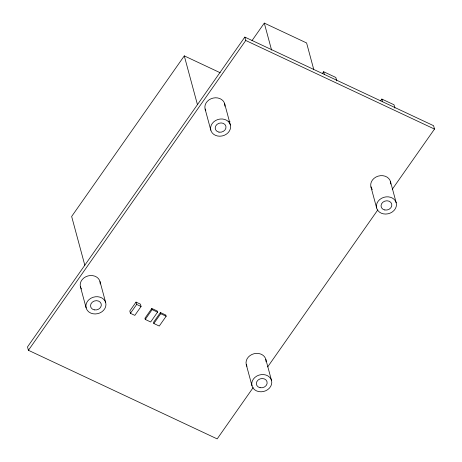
<?xml version="1.0" encoding="UTF-8"?>
<svg xmlns="http://www.w3.org/2000/svg" width="462" height="462" viewBox="0 0 462 462"><rect width="100%" height="100%" fill="white"/><g stroke="black" fill="none" stroke-linecap="round" stroke-linejoin="round"><path stroke-width="0.69" d="M220.195 72.742L184.286 55.885L71.65 216.464L84.806 265.205M392.273 189.276L434.494 129.083L433.581 125.693L244.825 37.093L27.506 346.904L28.419 350.294L217.175 438.9L253.188 387.56M28.419 350.294L245.744 40.477L244.825 37.093M252.009 40.616L264.293 23.1L306.601 42.96L313.698 69.271M136.036 302.096L129.799 310.984L130.428 313.311L134.829 315.379L141.066 306.491L140.436 304.163L136.036 302.096L136.665 304.423L141.066 306.491M130.428 313.311L136.665 304.423M151.813 308.46L144.935 318.266L145.247 319.433L150.664 321.974L157.542 312.168L157.224 311.001L151.813 308.46L152.125 309.627L157.542 312.168M145.247 319.433L152.125 309.627M322.395 73.487L323.631 71.731L335.81 77.454L336.723 80.821M160.412 312.537L153.534 322.343L153.846 323.51L159.263 326.051L166.141 316.245L165.823 315.078L160.412 312.537L160.724 313.704L166.141 316.245M153.846 323.51L160.724 313.704M380.607 100.814L381.837 99.059L394.022 104.776L394.935 108.148M267.677 366.903L377.783 209.933M245.744 40.477L434.494 129.083M228.69 121.125L229.995 121.737M381.837 99.059L382.565 101.755M390.506 181.641L396.217 202.824A10.124 8.512 -15.1 0 1 383.437 213.86A10.124 8.512 -15.1 0 1 379.654 199.613A10.124 8.512 -15.1 0 1 396.217 202.824M370.94 186.862L376.651 208.044M323.631 71.731L324.359 74.428M264.293 23.1L271.581 50.104M224.671 103.8L230.382 124.977A10.124 8.512 -15.1 0 1 217.602 136.013A10.124 8.512 -15.1 0 1 213.819 121.766A10.124 8.512 -15.1 0 1 230.382 124.977M205.105 109.015L210.816 130.197M184.286 55.885L197.441 104.631M265.829 359.384L271.546 380.561A10.124 8.512 -15.1 0 1 258.76 391.597A10.124 8.512 -15.1 0 1 254.978 377.35A10.124 8.512 -15.1 0 1 271.546 380.561M246.263 364.599L251.981 385.782M99.994 281.537L105.711 302.714A10.124 8.512 -15.1 0 1 92.926 313.756A10.124 8.512 -15.1 0 1 89.143 299.503A10.124 8.512 -15.1 0 1 105.711 302.714M80.428 286.752L86.146 307.935M81.439 288.964A10.124 8.512 -15.1 0 1 88.028 275.918A10.124 8.512 -15.1 0 1 100.214 283.957M205.792 110.701A10.124 8.512 -15.1 0 1 213.051 98.094A10.124 8.512 -15.1 0 1 224.89 106.22M246.951 366.285A10.124 8.512 -15.1 0 1 254.215 353.678A10.124 8.512 -15.1 0 1 266.048 361.804M372.314 189.57A10.124 8.512 -15.1 0 1 378.187 176.126A10.124 8.512 -15.1 0 1 390.719 184.067M94.306 309.875A5.469 4.597 -15.1 0 0 101.213 303.915A5.469 4.597 -15.1 0 0 92.267 302.183A5.469 4.597 -15.1 0 0 94.306 309.875M218.982 132.138A5.469 4.597 -15.1 0 0 225.883 126.178A5.469 4.597 -15.1 0 0 216.938 124.445A5.469 4.597 -15.1 0 0 218.982 132.138M260.141 387.722A5.469 4.597 -15.1 0 0 267.042 381.762A5.469 4.597 -15.1 0 0 258.096 380.03A5.469 4.597 -15.1 0 0 260.141 387.722M384.817 209.985A5.469 4.597 -15.1 0 0 391.718 204.025A5.469 4.597 -15.1 0 0 382.773 202.292A5.469 4.597 -15.1 0 0 384.817 209.985"/></g></svg>
